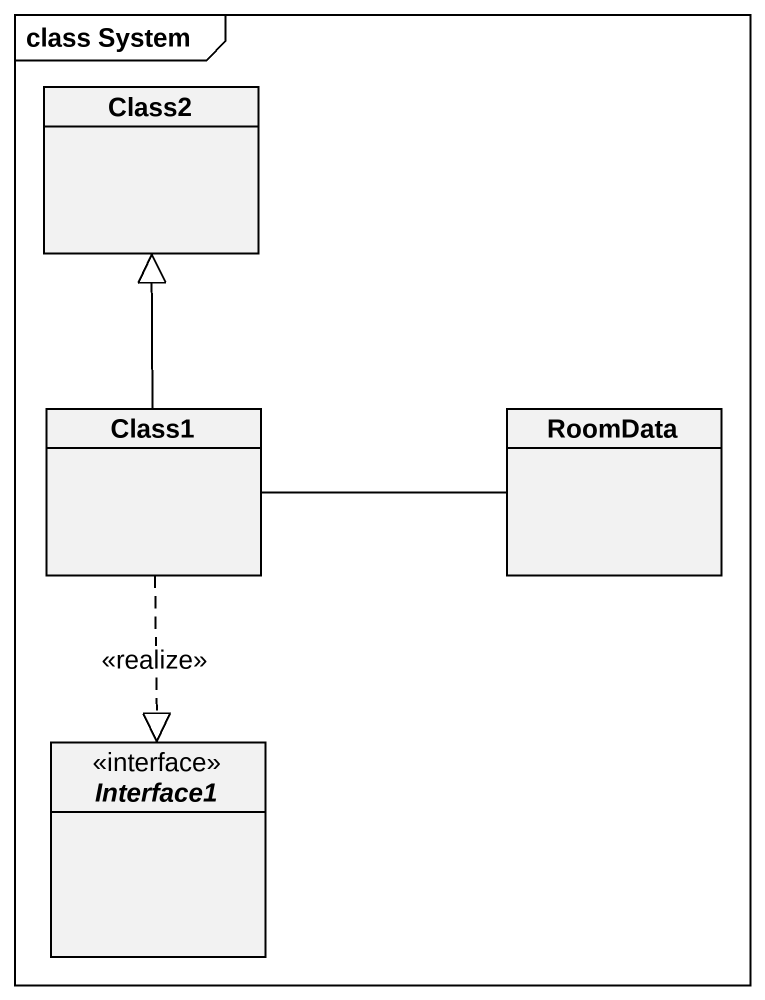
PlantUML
@startuml
mainframe class System
hide circle
hide empty members
class Class2
class Class1
class RoomData
interface Interface1 <<interface>>
Class1 -up-|> Class2
Class1 -right- RoomData
Class1 ..|> Interface1 : <<realize>>
@enduml
